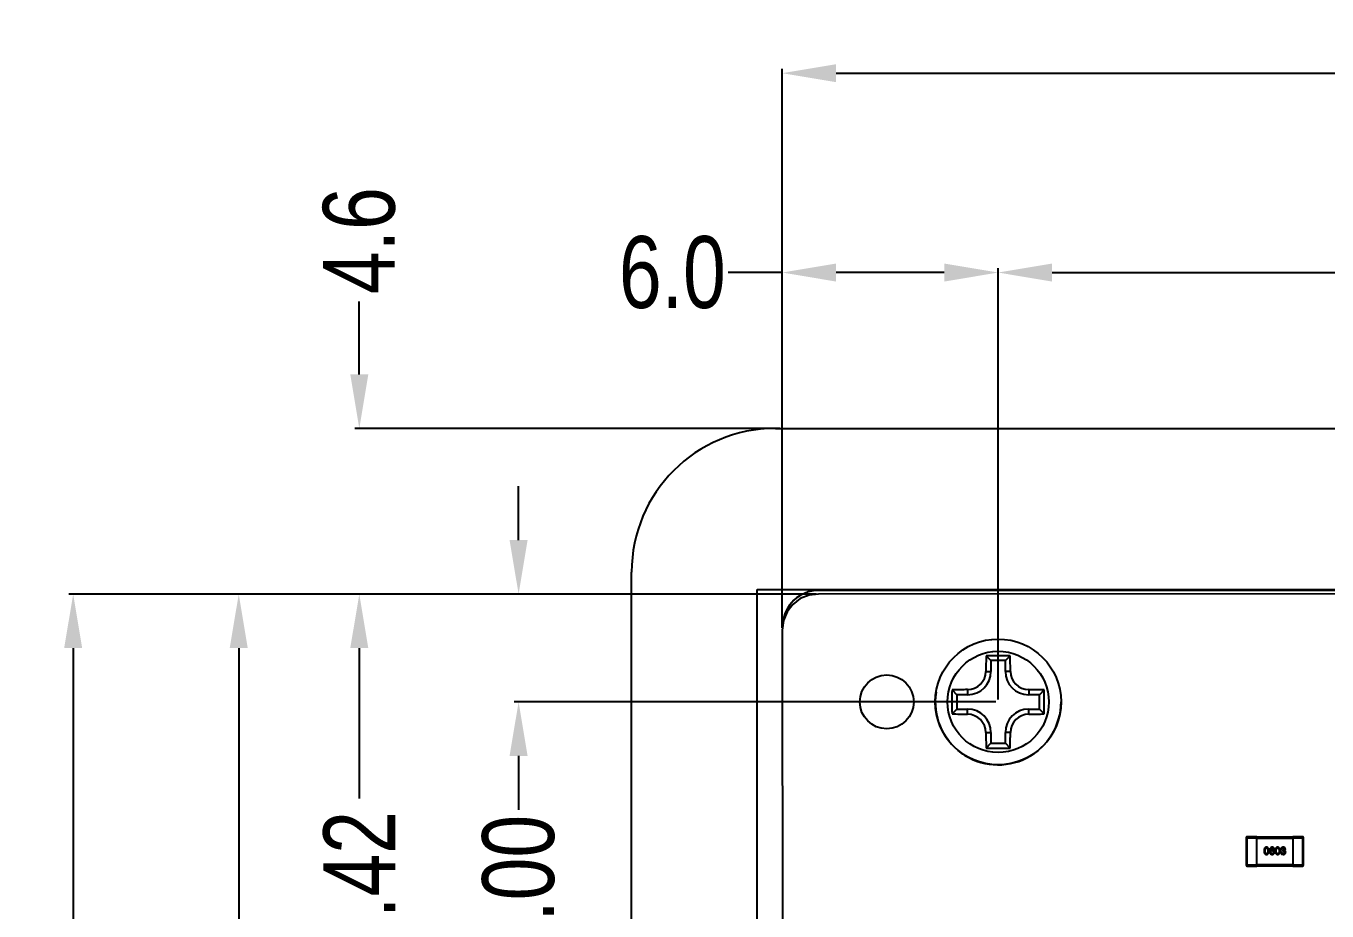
# Model space of a CAD drawing. Header units: inches. Extents: x -190 to 160, y -110 to 38.
# Drawn here: x 19.72 to 55.93, y -13.81 to 10.81 of the extents above; entities that cross this region are included whole.
import ezdxf

# ---------------------------------------------------------------- set-up
doc = ezdxf.new("R2010")
doc.units = ezdxf.units.IN
doc.header["$LTSCALE"] = 1.21
doc.header["$MEASUREMENT"] = 0
doc.header["$PDMODE"] = 3
doc.header["$PDSIZE"] = 0.3125
doc.layers.get('0').update_dxf_attribs({"linetype": 'CONTINUOUS'})
doc.layers.get('Defpoints').update_dxf_attribs({"linetype": 'CONTINUOUS'})
doc.layers.add('02___PRT_ALL_AXES', color=7, linetype='CONTINUOUS')
doc.layers.add('DIM', color=3, linetype='CONTINUOUS')
doc.styles.get("Standard").update_dxf_attribs({"font": 'txt', "width": 0.8})
doc.dimstyles.get("Standard").update_dxf_attribs({"dimtxt": 0.15625, "dimasz": 0.1875, "dimexe": 0.125, "dimexo": 0.0625, "dimgap": 0.09, "dimtad": 0, "dimtih": 1, "dimtoh": 1, "dimzin": 4, "dimdsep": 46, "dimtxsty": 'STANDARD', "dimblk": '_FILLED', "dimblk1": '_FILLED', "dimblk2": '_FILLED', "dimcen": 0.09, "dimazin": 1, "dimtp": 0.01, "dimtm": 0.01, "dimtfac": 1, "dimtofl": 0, "dimtmove": 0, "dimatfit": 3, "dimldrblk": '_FILLED', "dimfxl": 1, "dimtolj": 1, "dimtzin": 4, "dimarcsym": 0})

# ---------------------------------------------------------------- blocks, each defined once
blk = doc.blocks.new('_FILLED')
at = {"color": 0, "linetype": 'ByBlock'}
blk.add_solid([(0, 0), (-1, 0.167), (-1, -0.167)], dxfattribs=at)
blk = doc.blocks.new('*D12')
at = {"layer": 'Defpoints', "color": 0}
for p in [(138.776, 3.948), (46.776, -7.997), (138.776, -7.997)]:
    blk.add_point(p, dxfattribs=at)
at = {"layer": 'DIM', "color": 0, "lineweight": -2}
for p, q in [((46.776, -7.934), (46.776, 4.073)), ((138.776, -7.934), (138.776, 4.073)), ((48.276, 3.948), (90.419, 3.948)), ((137.276, 3.948), (95.132, 3.948))]:
    blk.add_line(p, q, dxfattribs=at)
at = {"layer": 'DIM', "color": 0, "lineweight": -2, "xscale": 1.5, "yscale": 1.5, "zscale": 1.5, "rotation": 180}
blk.add_blockref('_FILLED', (46.776, 3.948), dxfattribs=at)
at = {"layer": 'DIM', "color": 0, "lineweight": -2, "xscale": 1.5, "yscale": 1.5, "zscale": 1.5}
blk.add_blockref('_FILLED', (138.776, 3.948), dxfattribs=at)
at = {"layer": 'DIM', "color": 0, "insert": (92.776, 3.948), "char_height": 2, "attachment_point": 5}
blk.add_mtext('\\A1;92.0', dxfattribs=at)
blk = doc.blocks.new('*D13')
at = {"layer": 'Defpoints', "color": 0}
for p in [(144.776, 9.494), (40.767, -5.997), (144.776, -5.997)]:
    blk.add_point(p, dxfattribs=at)
at = {"layer": 'DIM', "color": 0, "lineweight": -2}
for p, q in [((40.767, -5.934), (40.767, 9.619)), ((42.267, 9.494), (90.015, 9.494)), ((143.276, 9.494), (95.528, 9.494)), ((144.776, -5.934), (144.776, 9.619))]:
    blk.add_line(p, q, dxfattribs=at)
at = {"layer": 'DIM', "color": 0, "lineweight": -2, "xscale": 1.5, "yscale": 1.5, "zscale": 1.5, "rotation": 180}
blk.add_blockref('_FILLED', (40.767, 9.494), dxfattribs=at)
at = {"layer": 'DIM', "color": 0, "lineweight": -2, "xscale": 1.5, "yscale": 1.5, "zscale": 1.5}
blk.add_blockref('_FILLED', (144.776, 9.494), dxfattribs=at)
at = {"layer": 'DIM', "color": 0, "insert": (92.771, 9.494), "char_height": 2, "attachment_point": 5}
blk.add_mtext('\\A1;104.0', dxfattribs=at)
blk = doc.blocks.new('*D14')
at = {"layer": 'Defpoints', "color": 0}
for p in [(40.767, 3.948), (40.767, 3.948), (46.776, 3.948)]:
    blk.add_point(p, dxfattribs=at)
at = {"layer": 'DIM', "color": 0, "lineweight": -2}
for p, q in [((40.767, 4.011), (40.767, 4.073)), ((46.776, 4.011), (46.776, 4.073)), ((40.767, 3.948), (39.267, 3.948)), ((45.276, 3.948), (42.267, 3.948))]:
    blk.add_line(p, q, dxfattribs=at)
at = {"layer": 'DIM', "color": 0, "lineweight": -2, "xscale": 1.5, "yscale": 1.5, "zscale": 1.5, "rotation": 180}
blk.add_blockref('_FILLED', (40.767, 3.948), dxfattribs=at)
at = {"layer": 'DIM', "color": 0, "lineweight": -2, "xscale": 1.5, "yscale": 1.5, "zscale": 1.5}
blk.add_blockref('_FILLED', (46.776, 3.948), dxfattribs=at)
at = {"layer": 'DIM', "color": 0, "insert": (37.71, 3.948), "char_height": 2, "attachment_point": 5}
blk.add_mtext('\\A1;6.0', dxfattribs=at)
blk = doc.blocks.new('*D20')
at = {"layer": 'Defpoints', "color": 0}
for p in [(41.776, -4.997), (25.643, -38.497), (39.776, -38.497)]:
    blk.add_point(p, dxfattribs=at)
at = {"layer": 'DIM', "color": 0, "lineweight": -2}
for p, q in [((41.713, -4.997), (25.518, -4.997)), ((25.643, -6.497), (25.643, -18.59)), ((25.643, -36.997), (25.643, -24.904)), ((39.713, -38.497), (25.518, -38.497))]:
    blk.add_line(p, q, dxfattribs=at)
at = {"layer": 'DIM', "color": 0, "lineweight": -2, "xscale": 1.5, "yscale": 1.5, "zscale": 1.5}
for p, rotation in [((25.643, -4.997), 90), ((25.643, -38.497), 270)]:
    blk.add_blockref('_FILLED', p, dxfattribs=dict(at, rotation=rotation))
at = {"layer": 'DIM', "color": 0, "insert": (25.643, -21.747), "char_height": 2, "attachment_point": 5, "rotation": 90}
blk.add_mtext('\\A1;33.50', dxfattribs=at)
blk = doc.blocks.new('*D21')
at = {"layer": 'Defpoints', "color": 0}
for p in [(28.998, -4.997), (41.776, -4.997), (42.033, -22.421)]:
    blk.add_point(p, dxfattribs=at)
at = {"layer": 'DIM', "color": 0, "lineweight": -2}
for p, q in [((41.713, -4.997), (28.873, -4.997)), ((28.998, -6.497), (28.998, -10.686)), ((28.998, -20.921), (28.998, -16.732)), ((41.971, -22.421), (28.873, -22.421))]:
    blk.add_line(p, q, dxfattribs=at)
at = {"layer": 'DIM', "color": 0, "lineweight": -2, "xscale": 1.5, "yscale": 1.5, "zscale": 1.5}
for p, rotation in [((28.998, -4.997), 89.99999999999999), ((28.998, -22.421), 270)]:
    blk.add_blockref('_FILLED', p, dxfattribs=dict(at, rotation=rotation))
at = {"layer": 'DIM', "color": 0, "insert": (28.998, -13.709), "char_height": 2, "attachment_point": 5, "rotation": 90}
blk.add_mtext('\\A1;17.42', dxfattribs=at)
blk = doc.blocks.new('*D22')
at = {"layer": 'Defpoints', "color": 0}
for p in [(33.431, -4.997), (41.776, -4.997), (46.776, -7.997)]:
    blk.add_point(p, dxfattribs=at)
at = {"layer": 'DIM', "color": 0, "lineweight": -2}
for p, q in [((33.431, -3.497), (33.431, -1.997)), ((41.713, -4.997), (33.306, -4.997)), ((46.713, -7.997), (33.306, -7.997)), ((33.431, -9.497), (33.431, -10.997))]:
    blk.add_line(p, q, dxfattribs=at)
at = {"layer": 'DIM', "color": 0, "lineweight": -2, "xscale": 1.5, "yscale": 1.5, "zscale": 1.5}
for p, rotation in [((33.431, -4.997), 270), ((33.431, -7.997), 90)]:
    blk.add_blockref('_FILLED', p, dxfattribs=dict(at, rotation=rotation))
at = {"layer": 'DIM', "color": 0, "insert": (33.431, -13.22), "char_height": 2, "attachment_point": 5, "rotation": 90}
blk.add_mtext('\\A1;3.00', dxfattribs=at)
blk = doc.blocks.new('*D23')
at = {"layer": 'Defpoints', "color": 0}
for p in [(21.036, -4.997), (41.776, -4.997), (40.822, -49.597)]:
    blk.add_point(p, dxfattribs=at)
at = {"layer": 'DIM', "color": 0, "lineweight": -2}
for p, q in [((41.713, -4.997), (20.911, -4.997)), ((21.036, -6.497), (21.036, -24.14)), ((21.036, -48.097), (21.036, -30.454)), ((40.76, -49.597), (20.911, -49.597))]:
    blk.add_line(p, q, dxfattribs=at)
at = {"layer": 'DIM', "color": 0, "lineweight": -2, "xscale": 1.5, "yscale": 1.5, "zscale": 1.5}
for p, rotation in [((21.036, -4.997), 90), ((21.036, -49.597), 270)]:
    blk.add_blockref('_FILLED', p, dxfattribs=dict(at, rotation=rotation))
at = {"layer": 'DIM', "color": 0, "insert": (21.036, -27.297), "char_height": 2, "attachment_point": 5, "rotation": 90}
blk.add_mtext('\\A1;44.60', dxfattribs=at)
blk = doc.blocks.new('*D27')
at = {"layer": 'Defpoints', "color": 0}
for p in [(28.998, -0.387), (40.767, -0.387), (41.776, -4.997)]:
    blk.add_point(p, dxfattribs=at)
at = {"layer": 'DIM', "color": 0, "lineweight": -2}
for p, q in [((28.998, 1.113), (28.998, 3.146)), ((40.704, -0.387), (28.873, -0.387)), ((41.713, -4.997), (28.873, -4.997)), ((28.998, -6.497), (28.998, -7.997))]:
    blk.add_line(p, q, dxfattribs=at)
at = {"layer": 'DIM', "color": 0, "lineweight": -2, "xscale": 1.5, "yscale": 1.5, "zscale": 1.5}
for p, rotation in [((28.998, -0.387), 270), ((28.998, -4.997), 90)]:
    blk.add_blockref('_FILLED', p, dxfattribs=dict(at, rotation=rotation))
at = {"layer": 'DIM', "color": 0, "insert": (28.998, 4.836), "char_height": 2, "attachment_point": 5, "rotation": 90}
blk.add_mtext('\\A1;4.6', dxfattribs=at)

msp = doc.modelspace()

# ---------------------------------------------------------------- linework, layer by layer
at = {"color": 7, "linetype": 'Continuous'}
for p, q in [((40.576, -0.387), (144.976, -0.387)), ((36.576, -71.487), (36.576, -4.387)), ((40.066, -34.027), (40.066, -4.867)), ((40.066, -4.867), (145.486, -4.867)), ((41.514, -5.023), (41.271, -5.123)), ((41.776, -4.997), (41.514, -5.023)), ((143.776, -4.897), (41.776, -4.897)), ((59.036, -4.987), (41.776, -4.997)), ((41.062, -5.284), (40.902, -5.493)), ((41.271, -5.123), (41.062, -5.284)), ((40.801, -5.736), (40.767, -5.997)), ((40.902, -5.493), (40.801, -5.736)), ((40.767, -5.997), (40.776, -29.947)), ((46.442, -6.713), (46.575, -6.847)), ((46.575, -6.847), (46.575, -7.147)), ((46.976, -6.847), (46.575, -6.847)), ((47.109, -6.713), (46.976, -6.847)), ((46.976, -7.147), (46.976, -6.847)), ((46.433, -7.147), (46.575, -7.147)), ((47.118, -7.147), (46.976, -7.147)), ((45.492, -7.663), (45.625, -7.797)), ((45.625, -7.797), (45.625, -8.197)), ((45.926, -7.797), (45.625, -7.797)), ((45.926, -7.655), (45.926, -7.797)), ((47.626, -7.655), (47.626, -7.797)), ((47.926, -7.797), (47.626, -7.797)), ((48.059, -7.663), (47.926, -7.797)), ((47.926, -8.197), (47.926, -7.797)), ((45.492, -8.331), (45.625, -8.197)), ((45.625, -8.197), (45.926, -8.197)), ((45.926, -8.339), (45.926, -8.197)), ((47.626, -8.339), (47.626, -8.197)), ((47.626, -8.197), (47.926, -8.197)), ((48.059, -8.331), (47.926, -8.197)), ((46.433, -8.847), (46.575, -8.847)), ((46.575, -8.847), (46.575, -9.147)), ((46.976, -9.147), (46.976, -8.847)), ((47.118, -8.847), (46.976, -8.847)), ((46.442, -9.281), (46.575, -9.147)), ((46.575, -9.147), (46.976, -9.147)), ((47.109, -9.281), (46.976, -9.147)), ((53.676, -11.776), (53.676, -12.536)), ((53.676, -11.776), (53.976, -11.776)), ((53.706, -12.566), (53.706, -11.746)), ((53.976, -11.746), (53.706, -11.746)), ((53.976, -12.566), (53.976, -11.746)), ((54.976, -11.756), (53.976, -11.756)), ((53.976, -11.786), (54.976, -11.786)), ((54.976, -11.746), (54.976, -12.566)), ((55.246, -11.746), (54.976, -11.746)), ((54.976, -11.776), (55.276, -11.776)), ((55.246, -11.746), (55.246, -12.566)), ((55.276, -12.536), (55.276, -11.776)), ((54.357, -12.135), (54.356, -12.134)), ((54.461, -12.092), (54.437, -12.092)), ((54.641, -12.176), (54.666, -12.176)), ((54.669, -12.104), (54.645, -12.104)), ((54.67, -12.233), (54.706, -12.239)), ((54.693, -12.145), (54.693, -12.125)), ((54.693, -12.125), (54.706, -12.125)), ((54.705, -12.145), (54.693, -12.145)), ((54.745, -12.132), (54.745, -12.133)), ((53.976, -12.536), (53.676, -12.536)), ((53.706, -12.566), (53.976, -12.566)), ((54.976, -12.526), (53.976, -12.526)), ((53.976, -12.556), (54.976, -12.556)), ((55.276, -12.536), (54.976, -12.536)), ((54.976, -12.566), (55.246, -12.566))]:
    msp.add_line(p, q, dxfattribs=at)
msp.add_circle((43.676, -7.997), 0.75, dxfattribs=at)
for centre, radius, start, end in [((40.576, -4.387), 4, 90, 180), ((41.776, -5.897), 1, 90, 175.89), ((100.026, -7.985), 53.599, 178.6401, 179.1039), ((46.776, -61.705), 54.993, 89.6523, 90.3477), ((-6.339, -7.983), 53.464, 0.8956, 1.3604), ((45.926, -7.147), 0.65, 270, 0), ((45.918, -7.139), 0.516, 270.8929, 359.1071), ((47.626, -7.147), 0.65, 180, 270), ((47.634, -7.139), 0.516, 180.8928, 269.1072), ((46.776, -7.997), 1.75, 171.208, 0), ((100.483, -7.997), 54.992, 179.6524, 180.0001), ((46.761, -61.112), 53.464, 90.8956, 91.3604), ((46.787, -61.248), 53.599, 88.6401, 89.1039), ((-6.932, -7.997), 54.992, 359.9999, 0.3476), ((100.483, -7.997), 54.992, 179.9999, 180.3476), ((45.926, -8.847), 0.65, 0, 90), ((47.626, -8.847), 0.65, 90, 180), ((-6.932, -7.997), 54.992, 359.6524, 0.0001), ((46.764, 45.254), 53.599, 268.6401, 269.1039), ((45.918, -8.855), 0.516, 0.8928, 89.1072), ((47.634, -8.855), 0.516, 90.8929, 179.1071), ((46.79, 45.118), 53.464, 270.8956, 271.3604), ((99.891, -8.011), 53.464, 180.8956, 181.3604), ((-6.475, -8.009), 53.599, 358.6401, 359.1039), ((46.776, 45.711), 54.993, 269.6523, 270.3477), ((53.706, -11.776), 0.03, 90, 180), ((55.246, -11.776), 0.03, 0, 90), ((53.706, -12.536), 0.03, 180, 270), ((55.246, -12.536), 0.03, 270, 0)]:
    msp.add_arc(centre, radius, start, end, dxfattribs=at)
for points, knots in [([(54.242, -12.039), (54.24, -12.039), (54.235, -12.04), (54.227, -12.041), (54.22, -12.043), (54.213, -12.046), (54.207, -12.05), (54.202, -12.054), (54.197, -12.059), (54.192, -12.065), (54.188, -12.072), (54.185, -12.08), (54.182, -12.088), (54.18, -12.097), (54.177, -12.107), (54.176, -12.118), (54.175, -12.129), (54.175, -12.137), (54.175, -12.141)], [0, 0, 0, 0, 0.057911, 0.113262, 0.165956, 0.217443, 0.268511, 0.319665, 0.372, 0.426129, 0.483365, 0.543779, 0.607756, 0.676562, 0.749704, 0.827713, 0.911177, 1, 1, 1, 1]), ([(54.175, -12.141), (54.175, -12.145), (54.175, -12.152), (54.176, -12.164), (54.177, -12.174), (54.18, -12.183), (54.182, -12.192), (54.185, -12.2), (54.188, -12.208), (54.192, -12.214), (54.197, -12.22), (54.202, -12.225), (54.207, -12.229), (54.214, -12.233), (54.22, -12.236), (54.227, -12.238), (54.235, -12.239), (54.24, -12.239), (54.242, -12.239)], [0, 0, 0, 0, 0.087693, 0.170223, 0.247496, 0.319826, 0.387768, 0.451403, 0.511459, 0.568358, 0.622671, 0.675251, 0.726739, 0.778422, 0.830759, 0.884394, 0.940865, 1, 1, 1, 1]), ([(54.202, -12.141), (54.202, -12.138), (54.202, -12.132), (54.203, -12.123), (54.203, -12.114), (54.204, -12.107), (54.206, -12.1), (54.207, -12.093), (54.21, -12.087), (54.212, -12.082), (54.215, -12.077), (54.218, -12.073), (54.221, -12.07), (54.225, -12.067), (54.229, -12.065), (54.233, -12.063), (54.238, -12.062), (54.241, -12.062), (54.242, -12.062)], [0, 0, 0, 0, 0.096452, 0.187278, 0.271765, 0.350519, 0.423437, 0.491321, 0.554011, 0.612224, 0.666281, 0.717003, 0.764884, 0.811423, 0.856783, 0.902993, 0.950236, 1, 1, 1, 1]), ([(54.242, -12.22), (54.241, -12.22), (54.238, -12.219), (54.233, -12.219), (54.229, -12.217), (54.225, -12.215), (54.221, -12.212), (54.218, -12.209), (54.215, -12.205), (54.212, -12.2), (54.21, -12.195), (54.207, -12.189), (54.206, -12.182), (54.204, -12.175), (54.203, -12.167), (54.203, -12.159), (54.202, -12.15), (54.202, -12.144), (54.202, -12.141)], [0, 0, 0, 0, 0.049766, 0.097012, 0.143225, 0.188786, 0.235079, 0.282962, 0.333687, 0.387747, 0.445963, 0.508657, 0.576545, 0.649868, 0.72822, 0.812712, 0.903543, 1, 1, 1, 1]), ([(54.31, -12.141), (54.31, -12.137), (54.31, -12.129), (54.308, -12.118), (54.307, -12.107), (54.305, -12.097), (54.302, -12.088), (54.299, -12.08), (54.296, -12.073), (54.292, -12.066), (54.287, -12.06), (54.282, -12.055), (54.277, -12.05), (54.271, -12.046), (54.264, -12.043), (54.257, -12.041), (54.25, -12.04), (54.245, -12.039), (54.242, -12.039)], [0, 0, 0, 0, 0.088475, 0.171606, 0.249595, 0.322626, 0.391327, 0.455765, 0.516374, 0.573675, 0.628522, 0.681161, 0.732559, 0.783563, 0.83504, 0.887639, 0.942585, 1, 1, 1, 1]), ([(54.242, -12.062), (54.244, -12.062), (54.247, -12.062), (54.252, -12.063), (54.257, -12.065), (54.261, -12.067), (54.264, -12.07), (54.268, -12.073), (54.271, -12.077), (54.274, -12.082), (54.276, -12.087), (54.278, -12.093), (54.28, -12.1), (54.281, -12.107), (54.283, -12.114), (54.283, -12.123), (54.284, -12.132), (54.284, -12.138), (54.284, -12.141)], [0, 0, 0, 0, 0.050604, 0.098688, 0.145699, 0.191791, 0.238625, 0.286717, 0.337546, 0.391814, 0.449755, 0.512106, 0.579685, 0.652048, 0.730262, 0.814146, 0.904281, 1, 1, 1, 1]), ([(54.242, -12.239), (54.245, -12.239), (54.25, -12.239), (54.258, -12.238), (54.265, -12.236), (54.271, -12.233), (54.277, -12.229), (54.283, -12.225), (54.288, -12.22), (54.292, -12.214), (54.296, -12.208), (54.3, -12.2), (54.303, -12.192), (54.305, -12.183), (54.307, -12.174), (54.309, -12.164), (54.31, -12.152), (54.31, -12.145), (54.31, -12.141)], [0, 0, 0, 0, 0.059134, 0.115603, 0.169236, 0.221572, 0.273254, 0.32474, 0.377319, 0.431815, 0.488555, 0.548609, 0.612242, 0.680182, 0.75251, 0.829782, 0.91231, 1, 1, 1, 1]), ([(54.284, -12.141), (54.284, -12.144), (54.284, -12.15), (54.283, -12.159), (54.283, -12.167), (54.281, -12.175), (54.28, -12.182), (54.278, -12.188), (54.276, -12.194), (54.274, -12.199), (54.271, -12.204), (54.268, -12.208), (54.264, -12.212), (54.261, -12.214), (54.257, -12.217), (54.252, -12.218), (54.247, -12.219), (54.244, -12.22), (54.242, -12.22)], [0, 0, 0, 0, 0.094834, 0.184067, 0.267029, 0.344713, 0.417334, 0.484367, 0.546941, 0.604717, 0.65953, 0.710539, 0.759381, 0.806382, 0.853027, 0.900623, 0.949121, 1, 1, 1, 1]), ([(54.403, -12.039), (54.4, -12.039), (54.395, -12.04), (54.387, -12.041), (54.379, -12.044), (54.372, -12.047), (54.366, -12.05), (54.36, -12.055), (54.355, -12.061), (54.35, -12.067), (54.346, -12.074), (54.342, -12.082), (54.339, -12.09), (54.336, -12.1), (54.334, -12.11), (54.333, -12.121), (54.332, -12.133), (54.331, -12.141), (54.331, -12.145)], [0, 0, 0, 0, 0.058957, 0.115262, 0.16907, 0.221312, 0.273147, 0.324961, 0.377649, 0.432026, 0.488925, 0.549039, 0.612912, 0.680653, 0.753056, 0.830314, 0.912483, 1, 1, 1, 1]), ([(54.331, -12.145), (54.331, -12.149), (54.331, -12.156), (54.332, -12.166), (54.333, -12.175), (54.335, -12.184), (54.337, -12.192), (54.339, -12.2), (54.342, -12.207), (54.344, -12.211), (54.345, -12.213)], [0, 0, 0, 0, 0.151498, 0.29521, 0.430242, 0.557137, 0.677306, 0.790845, 0.898111, 1, 1, 1, 1]), ([(54.345, -12.213), (54.347, -12.215), (54.35, -12.219), (54.355, -12.224), (54.361, -12.229), (54.367, -12.232), (54.374, -12.235), (54.381, -12.237), (54.389, -12.239), (54.394, -12.239), (54.397, -12.239)], [0, 0, 0, 0, 0.125033, 0.246266, 0.36603, 0.485265, 0.606781, 0.732144, 0.862551, 1, 1, 1, 1]), ([(54.356, -12.134), (54.356, -12.132), (54.357, -12.126), (54.358, -12.118), (54.359, -12.111), (54.361, -12.104), (54.363, -12.097), (54.365, -12.092), (54.367, -12.086), (54.37, -12.081), (54.373, -12.077), (54.377, -12.073), (54.38, -12.07), (54.384, -12.068), (54.389, -12.065), (54.393, -12.064), (54.398, -12.063), (54.402, -12.062), (54.403, -12.062)], [0, 0, 0, 0, 0.089218, 0.173709, 0.252753, 0.326963, 0.397099, 0.462534, 0.524018, 0.582178, 0.637235, 0.689955, 0.741228, 0.791618, 0.841661, 0.892925, 0.945259, 1, 1, 1, 1]), ([(54.403, -12.111), (54.401, -12.111), (54.396, -12.112), (54.388, -12.113), (54.382, -12.115), (54.375, -12.117), (54.37, -12.121), (54.365, -12.125), (54.361, -12.13), (54.359, -12.134), (54.357, -12.135)], [0, 0, 0, 0, 0.144617, 0.279572, 0.40596, 0.526097, 0.64389, 0.760003, 0.877724, 1, 1, 1, 1]), ([(54.36, -12.176), (54.36, -12.174), (54.36, -12.171), (54.361, -12.166), (54.362, -12.162), (54.363, -12.158), (54.364, -12.154), (54.366, -12.15), (54.368, -12.147), (54.371, -12.144), (54.373, -12.142), (54.376, -12.14), (54.38, -12.138), (54.383, -12.136), (54.387, -12.135), (54.391, -12.134), (54.395, -12.133), (54.398, -12.133), (54.4, -12.133)], [0, 0, 0, 0, 0.076072, 0.148369, 0.216753, 0.281358, 0.342792, 0.401604, 0.458929, 0.514444, 0.569818, 0.625343, 0.681554, 0.739608, 0.800134, 0.863477, 0.929547, 1, 1, 1, 1]), ([(54.401, -12.22), (54.399, -12.22), (54.396, -12.219), (54.392, -12.219), (54.388, -12.218), (54.384, -12.217), (54.38, -12.215), (54.377, -12.213), (54.374, -12.211), (54.371, -12.208), (54.368, -12.205), (54.366, -12.202), (54.364, -12.198), (54.363, -12.195), (54.362, -12.19), (54.361, -12.186), (54.36, -12.181), (54.36, -12.178), (54.36, -12.176)], [0, 0, 0, 0, 0.070403, 0.137196, 0.200053, 0.260887, 0.31876, 0.37535, 0.430743, 0.485927, 0.541678, 0.598832, 0.657726, 0.719441, 0.783504, 0.851852, 0.923533, 1, 1, 1, 1]), ([(54.397, -12.239), (54.4, -12.239), (54.405, -12.239), (54.413, -12.239), (54.42, -12.238), (54.426, -12.236), (54.432, -12.234), (54.437, -12.231), (54.442, -12.227), (54.445, -12.224), (54.446, -12.223)], [0, 0, 0, 0, 0.156782, 0.301945, 0.436395, 0.561474, 0.678489, 0.78853, 0.894967, 1, 1, 1, 1]), ([(54.4, -12.133), (54.401, -12.133), (54.404, -12.133), (54.409, -12.134), (54.413, -12.135), (54.416, -12.136), (54.42, -12.138), (54.423, -12.14), (54.426, -12.142), (54.428, -12.144), (54.431, -12.147), (54.433, -12.15), (54.435, -12.153), (54.436, -12.157), (54.437, -12.161), (54.438, -12.165), (54.439, -12.17), (54.439, -12.173), (54.439, -12.175)], [0, 0, 0, 0, 0.069884, 0.136529, 0.199638, 0.259844, 0.317774, 0.374356, 0.430026, 0.485148, 0.5409, 0.597889, 0.657472, 0.718614, 0.783613, 0.85129, 0.923712, 1, 1, 1, 1]), ([(54.439, -12.175), (54.439, -12.177), (54.439, -12.18), (54.438, -12.185), (54.437, -12.189), (54.436, -12.194), (54.435, -12.197), (54.433, -12.201), (54.431, -12.204), (54.429, -12.207), (54.426, -12.21), (54.423, -12.212), (54.42, -12.214), (54.417, -12.216), (54.413, -12.217), (54.41, -12.219), (54.405, -12.219), (54.403, -12.219), (54.401, -12.22)], [0, 0, 0, 0, 0.078863, 0.153308, 0.223539, 0.289857, 0.35341, 0.413572, 0.471721, 0.528235, 0.584279, 0.638781, 0.69466, 0.751251, 0.809198, 0.869697, 0.933318, 1, 1, 1, 1]), ([(54.461, -12.092), (54.461, -12.09), (54.46, -12.086), (54.459, -12.08), (54.458, -12.075), (54.456, -12.07), (54.453, -12.065), (54.451, -12.061), (54.447, -12.057), (54.444, -12.054), (54.44, -12.051), (54.436, -12.048), (54.431, -12.046), (54.427, -12.044), (54.421, -12.042), (54.416, -12.041), (54.41, -12.04), (54.405, -12.039), (54.403, -12.039)], [0, 0, 0, 0, 0.06947, 0.136096, 0.199592, 0.260665, 0.319672, 0.377156, 0.433415, 0.489984, 0.546535, 0.604276, 0.663499, 0.725182, 0.788953, 0.855683, 0.926216, 1, 1, 1, 1]), ([(54.403, -12.062), (54.406, -12.062), (54.41, -12.062), (54.416, -12.064), (54.421, -12.066), (54.426, -12.069), (54.43, -12.074), (54.433, -12.079), (54.436, -12.085), (54.437, -12.089), (54.437, -12.092)], [0, 0, 0, 0, 0.136586, 0.261496, 0.378089, 0.490612, 0.605522, 0.725767, 0.8561, 1, 1, 1, 1]), ([(54.466, -12.174), (54.465, -12.171), (54.465, -12.167), (54.464, -12.16), (54.463, -12.154), (54.461, -12.148), (54.459, -12.143), (54.456, -12.138), (54.453, -12.133), (54.449, -12.129), (54.445, -12.125), (54.44, -12.122), (54.435, -12.119), (54.43, -12.117), (54.424, -12.115), (54.417, -12.113), (54.41, -12.112), (54.406, -12.112), (54.403, -12.111)], [0, 0, 0, 0, 0.071527, 0.139094, 0.20346, 0.264939, 0.323904, 0.381383, 0.437591, 0.493343, 0.549401, 0.606085, 0.664838, 0.725424, 0.788712, 0.855452, 0.925772, 1, 1, 1, 1]), ([(54.446, -12.223), (54.447, -12.221), (54.451, -12.218), (54.455, -12.212), (54.458, -12.206), (54.461, -12.2), (54.463, -12.194), (54.464, -12.187), (54.465, -12.181), (54.465, -12.176), (54.466, -12.174)], [0, 0, 0, 0, 0.129393, 0.255335, 0.378531, 0.500878, 0.622934, 0.746191, 0.87096, 1, 1, 1, 1]), ([(54.553, -12.039), (54.551, -12.039), (54.545, -12.04), (54.538, -12.041), (54.531, -12.043), (54.524, -12.046), (54.518, -12.05), (54.513, -12.054), (54.508, -12.059), (54.503, -12.065), (54.499, -12.072), (54.496, -12.08), (54.493, -12.088), (54.49, -12.097), (54.488, -12.107), (54.487, -12.118), (54.486, -12.129), (54.486, -12.137), (54.485, -12.141)], [0, 0, 0, 0, 0.057911, 0.113262, 0.165956, 0.217443, 0.268511, 0.319665, 0.372, 0.426129, 0.483365, 0.543779, 0.607756, 0.676562, 0.749704, 0.827713, 0.911177, 1, 1, 1, 1]), ([(54.485, -12.141), (54.486, -12.145), (54.486, -12.152), (54.487, -12.164), (54.488, -12.174), (54.49, -12.183), (54.493, -12.192), (54.496, -12.2), (54.499, -12.208), (54.503, -12.214), (54.508, -12.22), (54.513, -12.225), (54.518, -12.229), (54.524, -12.233), (54.531, -12.236), (54.538, -12.238), (54.545, -12.239), (54.551, -12.239), (54.553, -12.239)], [0, 0, 0, 0, 0.087693, 0.170223, 0.247496, 0.319826, 0.387768, 0.451403, 0.511459, 0.568358, 0.622671, 0.675251, 0.726739, 0.778422, 0.830759, 0.884394, 0.940865, 1, 1, 1, 1]), ([(54.513, -12.141), (54.513, -12.138), (54.513, -12.132), (54.513, -12.123), (54.514, -12.114), (54.515, -12.107), (54.517, -12.1), (54.518, -12.093), (54.52, -12.087), (54.523, -12.082), (54.525, -12.077), (54.528, -12.073), (54.532, -12.07), (54.535, -12.067), (54.539, -12.065), (54.544, -12.063), (54.548, -12.062), (54.552, -12.062), (54.553, -12.062)], [0, 0, 0, 0, 0.096452, 0.187278, 0.271765, 0.350519, 0.423437, 0.491321, 0.554011, 0.612224, 0.666281, 0.717003, 0.764884, 0.811423, 0.856783, 0.902993, 0.950236, 1, 1, 1, 1]), ([(54.553, -12.22), (54.552, -12.22), (54.548, -12.219), (54.544, -12.219), (54.539, -12.217), (54.535, -12.215), (54.532, -12.212), (54.528, -12.209), (54.525, -12.205), (54.523, -12.2), (54.52, -12.195), (54.518, -12.189), (54.517, -12.182), (54.515, -12.175), (54.514, -12.167), (54.513, -12.159), (54.513, -12.15), (54.513, -12.144), (54.513, -12.141)], [0, 0, 0, 0, 0.049766, 0.097012, 0.143225, 0.188786, 0.235079, 0.282962, 0.333687, 0.387747, 0.445963, 0.508657, 0.576545, 0.649868, 0.72822, 0.812712, 0.903543, 1, 1, 1, 1]), ([(54.621, -12.141), (54.621, -12.137), (54.62, -12.129), (54.619, -12.118), (54.618, -12.107), (54.616, -12.097), (54.613, -12.088), (54.61, -12.08), (54.607, -12.073), (54.603, -12.066), (54.598, -12.06), (54.593, -12.055), (54.588, -12.05), (54.582, -12.046), (54.575, -12.043), (54.568, -12.041), (54.561, -12.04), (54.556, -12.039), (54.553, -12.039)], [0, 0, 0, 0, 0.088475, 0.171606, 0.249595, 0.322626, 0.391327, 0.455765, 0.516374, 0.573675, 0.628522, 0.681161, 0.732559, 0.783563, 0.83504, 0.887639, 0.942585, 1, 1, 1, 1]), ([(54.553, -12.062), (54.555, -12.062), (54.558, -12.062), (54.563, -12.063), (54.567, -12.065), (54.571, -12.067), (54.575, -12.07), (54.579, -12.073), (54.582, -12.077), (54.585, -12.082), (54.587, -12.087), (54.589, -12.093), (54.591, -12.1), (54.592, -12.107), (54.593, -12.114), (54.594, -12.123), (54.595, -12.132), (54.595, -12.138), (54.595, -12.141)], [0, 0, 0, 0, 0.050604, 0.098688, 0.145699, 0.191791, 0.238625, 0.286717, 0.337546, 0.391814, 0.449755, 0.512106, 0.579685, 0.652048, 0.730262, 0.814146, 0.904281, 1, 1, 1, 1]), ([(54.553, -12.239), (54.556, -12.239), (54.561, -12.239), (54.569, -12.238), (54.576, -12.236), (54.582, -12.233), (54.588, -12.229), (54.594, -12.225), (54.599, -12.22), (54.603, -12.214), (54.607, -12.208), (54.611, -12.2), (54.614, -12.192), (54.616, -12.183), (54.618, -12.174), (54.62, -12.164), (54.621, -12.152), (54.621, -12.145), (54.621, -12.141)], [0, 0, 0, 0, 0.059134, 0.115603, 0.169236, 0.221572, 0.273254, 0.32474, 0.377319, 0.431815, 0.488555, 0.548609, 0.612242, 0.680182, 0.75251, 0.829782, 0.91231, 1, 1, 1, 1]), ([(54.595, -12.141), (54.595, -12.144), (54.595, -12.15), (54.594, -12.159), (54.593, -12.167), (54.592, -12.175), (54.591, -12.182), (54.589, -12.188), (54.587, -12.194), (54.585, -12.199), (54.582, -12.204), (54.579, -12.208), (54.575, -12.212), (54.571, -12.214), (54.567, -12.217), (54.563, -12.218), (54.558, -12.219), (54.555, -12.22), (54.553, -12.22)], [0, 0, 0, 0, 0.094834, 0.184067, 0.267029, 0.344713, 0.417334, 0.484367, 0.546941, 0.604717, 0.65953, 0.710539, 0.759381, 0.806382, 0.853027, 0.900623, 0.949121, 1, 1, 1, 1]), ([(54.641, -12.176), (54.641, -12.178), (54.641, -12.181), (54.642, -12.186), (54.642, -12.191), (54.643, -12.196), (54.644, -12.2), (54.645, -12.204), (54.647, -12.208), (54.649, -12.212), (54.651, -12.215), (54.653, -12.219), (54.655, -12.222), (54.658, -12.224), (54.661, -12.227), (54.664, -12.229), (54.667, -12.231), (54.669, -12.232), (54.67, -12.233)], [0, 0, 0, 0, 0.078937, 0.154495, 0.226898, 0.296844, 0.363348, 0.427781, 0.48946, 0.549586, 0.607902, 0.664733, 0.720805, 0.776157, 0.831175, 0.886736, 0.943094, 1, 1, 1, 1]), ([(54.709, -12.039), (54.706, -12.039), (54.701, -12.04), (54.694, -12.04), (54.688, -12.042), (54.681, -12.044), (54.676, -12.046), (54.671, -12.049), (54.666, -12.052), (54.662, -12.056), (54.658, -12.06), (54.655, -12.065), (54.652, -12.07), (54.65, -12.076), (54.648, -12.082), (54.646, -12.089), (54.646, -12.096), (54.645, -12.101), (54.645, -12.104)], [0, 0, 0, 0, 0.073232, 0.142595, 0.207997, 0.270074, 0.329156, 0.386529, 0.441846, 0.496976, 0.551877, 0.607941, 0.665637, 0.725446, 0.788542, 0.855101, 0.925196, 1, 1, 1, 1]), ([(54.708, -12.22), (54.706, -12.22), (54.703, -12.22), (54.698, -12.219), (54.694, -12.218), (54.69, -12.217), (54.686, -12.215), (54.683, -12.214), (54.68, -12.211), (54.677, -12.209), (54.674, -12.206), (54.672, -12.203), (54.67, -12.199), (54.669, -12.195), (54.668, -12.191), (54.667, -12.186), (54.666, -12.181), (54.666, -12.178), (54.666, -12.176)], [0, 0, 0, 0, 0.071272, 0.13882, 0.201858, 0.262757, 0.320043, 0.376709, 0.431462, 0.486034, 0.541209, 0.597703, 0.65589, 0.717768, 0.782056, 0.850407, 0.92277, 1, 1, 1, 1]), ([(54.669, -12.104), (54.669, -12.102), (54.67, -12.099), (54.67, -12.094), (54.671, -12.09), (54.672, -12.086), (54.673, -12.082), (54.675, -12.078), (54.677, -12.075), (54.679, -12.073), (54.682, -12.07), (54.685, -12.068), (54.688, -12.066), (54.691, -12.065), (54.695, -12.064), (54.699, -12.063), (54.703, -12.062), (54.706, -12.062), (54.708, -12.062)], [0, 0, 0, 0, 0.078134, 0.15164, 0.221358, 0.286689, 0.348614, 0.407697, 0.464247, 0.520153, 0.574432, 0.629291, 0.684538, 0.742032, 0.801329, 0.863637, 0.930123, 1, 1, 1, 1]), ([(54.705, -12.145), (54.707, -12.145), (54.711, -12.145), (54.716, -12.146), (54.721, -12.146), (54.725, -12.148), (54.729, -12.149), (54.733, -12.15), (54.736, -12.152), (54.739, -12.154), (54.742, -12.157), (54.744, -12.159), (54.746, -12.162), (54.747, -12.166), (54.749, -12.169), (54.75, -12.173), (54.75, -12.177), (54.75, -12.18), (54.75, -12.181)], [0, 0, 0, 0, 0.082495, 0.159728, 0.232496, 0.300725, 0.365163, 0.425859, 0.483728, 0.538892, 0.592921, 0.646195, 0.699968, 0.754746, 0.811387, 0.870806, 0.933482, 1, 1, 1, 1]), ([(54.744, -12.093), (54.744, -12.094), (54.743, -12.096), (54.743, -12.1), (54.742, -12.103), (54.741, -12.106), (54.74, -12.109), (54.738, -12.112), (54.736, -12.114), (54.734, -12.116), (54.731, -12.118), (54.729, -12.12), (54.726, -12.121), (54.722, -12.122), (54.719, -12.123), (54.715, -12.124), (54.711, -12.124), (54.708, -12.124), (54.706, -12.125)], [0, 0, 0, 0, 0.067741, 0.131599, 0.192143, 0.249977, 0.306453, 0.361639, 0.416449, 0.471489, 0.527582, 0.584873, 0.644974, 0.70814, 0.77492, 0.845909, 0.920585, 1, 1, 1, 1]), ([(54.706, -12.239), (54.709, -12.239), (54.715, -12.239), (54.722, -12.238), (54.73, -12.237), (54.736, -12.235), (54.742, -12.233), (54.748, -12.23), (54.753, -12.227), (54.758, -12.223), (54.762, -12.219), (54.766, -12.214), (54.769, -12.209), (54.772, -12.204), (54.774, -12.198), (54.776, -12.192), (54.777, -12.185), (54.777, -12.18), (54.778, -12.178)], [0, 0, 0, 0, 0.078078, 0.151942, 0.221594, 0.28726, 0.350176, 0.409768, 0.467648, 0.523784, 0.578904, 0.634014, 0.689819, 0.746826, 0.805875, 0.867063, 0.931764, 1, 1, 1, 1]), ([(54.708, -12.062), (54.709, -12.062), (54.712, -12.062), (54.715, -12.063), (54.719, -12.064), (54.723, -12.064), (54.726, -12.066), (54.729, -12.067), (54.731, -12.069), (54.734, -12.07), (54.736, -12.072), (54.738, -12.075), (54.739, -12.077), (54.741, -12.08), (54.742, -12.083), (54.743, -12.086), (54.743, -12.089), (54.744, -12.092), (54.744, -12.093)], [0, 0, 0, 0, 0.078051, 0.151197, 0.220412, 0.286742, 0.34933, 0.409464, 0.467368, 0.52298, 0.578639, 0.633998, 0.690142, 0.746855, 0.805868, 0.867776, 0.932345, 1, 1, 1, 1]), ([(54.75, -12.181), (54.75, -12.183), (54.75, -12.186), (54.749, -12.19), (54.748, -12.194), (54.747, -12.197), (54.745, -12.201), (54.743, -12.204), (54.741, -12.206), (54.739, -12.209), (54.736, -12.211), (54.733, -12.213), (54.729, -12.215), (54.725, -12.216), (54.721, -12.218), (54.717, -12.219), (54.712, -12.219), (54.709, -12.22), (54.708, -12.22)], [0, 0, 0, 0, 0.068514, 0.133941, 0.195994, 0.255362, 0.312994, 0.369441, 0.424687, 0.480522, 0.537148, 0.594801, 0.654411, 0.716817, 0.781981, 0.850498, 0.923306, 1, 1, 1, 1]), ([(54.769, -12.091), (54.769, -12.089), (54.768, -12.085), (54.767, -12.079), (54.766, -12.074), (54.764, -12.069), (54.762, -12.064), (54.759, -12.06), (54.756, -12.057), (54.752, -12.053), (54.748, -12.05), (54.744, -12.047), (54.739, -12.045), (54.734, -12.043), (54.728, -12.042), (54.722, -12.041), (54.715, -12.04), (54.711, -12.039), (54.709, -12.039)], [0, 0, 0, 0, 0.067521, 0.132139, 0.193339, 0.252064, 0.309083, 0.364848, 0.420021, 0.475612, 0.532002, 0.589602, 0.649896, 0.712634, 0.778603, 0.848416, 0.922155, 1, 1, 1, 1]), ([(54.745, -12.132), (54.747, -12.131), (54.75, -12.129), (54.755, -12.126), (54.76, -12.121), (54.763, -12.116), (54.766, -12.111), (54.767, -12.105), (54.769, -12.098), (54.769, -12.093), (54.769, -12.091)], [0, 0, 0, 0, 0.125227, 0.244792, 0.361427, 0.478215, 0.59667, 0.722058, 0.856314, 1, 1, 1, 1]), ([(54.778, -12.178), (54.778, -12.177), (54.777, -12.174), (54.777, -12.17), (54.776, -12.166), (54.775, -12.162), (54.774, -12.159), (54.773, -12.155), (54.771, -12.152), (54.769, -12.149), (54.767, -12.147), (54.765, -12.144), (54.762, -12.142), (54.759, -12.14), (54.756, -12.138), (54.752, -12.136), (54.749, -12.135), (54.746, -12.134), (54.745, -12.133)], [0, 0, 0, 0, 0.071215, 0.138707, 0.20396, 0.266995, 0.327734, 0.387609, 0.445602, 0.503345, 0.561136, 0.618597, 0.677672, 0.738255, 0.799989, 0.863961, 0.930555, 1, 1, 1, 1])]:
    msp.add_open_spline(points, degree=3, knots=knots, dxfattribs=at)
at = {"layer": '02___PRT_ALL_AXES', "color": 7, "linetype": 'Continuous'}
for radius in [1.75, 1.409]:
    msp.add_circle((46.776, -7.997), radius, dxfattribs=at)

# ---------------------------------------------------------------- dimensions: what is measured, and where the dimension line sits
at = {"layer": 'DIM'}
for base, p1, p2, picture, middle in [((144.776, 9.494), (40.767, -5.997), (144.776, -5.997), '*D13', (92.771, 9.494)), ((40.767, 3.948), (46.776, 3.948), (40.767, 3.948), '*D14', (37.71, 3.948)), ((138.776, 3.948), (46.776, -7.997), (138.776, -7.997), '*D12', (92.776, 3.948))]:
    dim = msp.add_linear_dim(base=base, p1=p1, p2=p2, dimstyle='STANDARD', override={"dimtxt": 2, "dimasz": 1.5, "dimtih": 0, "dimdec": 1, "dimzin": 0, "dimblk": '_FILLED', "dimcen": 0.198, "dimadec": 0, "dimazin": 0, "dimtp": 0, "dimtm": 0, "dimtdec": 4, "dimtzin": 0}, dxfattribs=at)
    dim.commit()
    dim.dimension.update_dxf_attribs({"geometry": picture, "text_midpoint": middle})
for base, p1, p2, override, picture, middle in [((28.998, -0.387), (41.776, -4.997), (40.767, -0.387), {"dimtxt": 2, "dimasz": 1.5, "dimtih": 0, "dimtoh": 0, "dimdec": 1, "dimzin": 0, "dimcen": 0.198, "dimadec": 0, "dimazin": 0, "dimtp": 0, "dimtm": 0, "dimtdec": 4, "dimtzin": 0}, '*D27', (28.998, 4.836)), ((33.431, -4.997), (46.776, -7.997), (41.776, -4.997), {"dimtxt": 2, "dimasz": 1.5, "dimtih": 0, "dimtoh": 0, "dimzin": 0, "dimcen": 0.198, "dimadec": 0, "dimazin": 0, "dimtp": 0, "dimtm": 0, "dimtdec": 4, "dimtzin": 0}, '*D22', (33.431, -13.22))]:
    dim = msp.add_linear_dim(base=base, p1=p1, p2=p2, angle=90, dimstyle='STANDARD', override=override, dxfattribs=at)
    dim.commit()
    dim.dimension.update_dxf_attribs({"geometry": picture, "text_midpoint": middle, "dimtype": 160})
for base, p1, p2, picture, middle in [((21.036, -4.997), (40.822, -49.597), (41.776, -4.997), '*D23', (21.036, -27.297)), ((25.643, -38.497), (41.776, -4.997), (39.776, -38.497), '*D20', (25.643, -21.747)), ((28.998, -4.997), (42.033, -22.421), (41.776, -4.997), '*D21', (28.998, -13.709))]:
    dim = msp.add_linear_dim(base=base, p1=p1, p2=p2, angle=90, dimstyle='STANDARD', override={"dimtxt": 2, "dimasz": 1.5, "dimtih": 0, "dimtoh": 0, "dimzin": 0, "dimcen": 0.198, "dimadec": 0, "dimazin": 0, "dimtp": 0, "dimtm": 0, "dimtdec": 4, "dimtzin": 0}, dxfattribs=at)
    dim.commit()
    dim.dimension.update_dxf_attribs({"geometry": picture, "text_midpoint": middle})

doc.saveas('drawing.dxf')
